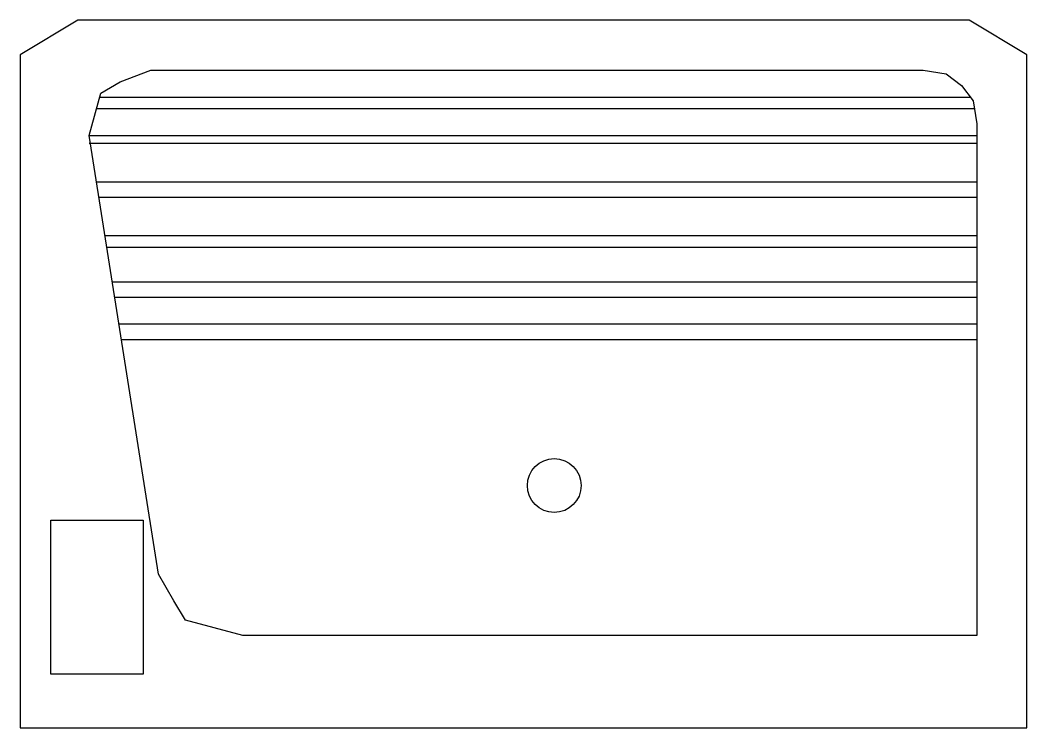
# Model space of a CAD drawing. Extents: x 0.011 to 0.782, y 0.003 to 0.544.
import ezdxf

# ---------------------------------------------------------------- set-up
doc = ezdxf.new("R2010")
doc.units = 0
doc.header["$MEASUREMENT"] = 0
doc.layers.get('0').update_dxf_attribs({"linetype": 'CONTINUOUS'})

msp = doc.modelspace()

# ---------------------------------------------------------------- linework, layer by layer
for points in [[(0.05553, 0.54439), (0.01139, 0.51789), (0.01139, 0.00265), (0.78232, 0.00265), (0.78232, 0.51789), (0.73818, 0.54439), (0.05553, 0.54439)], [(0.07238, 0.48551), (0.73891, 0.48551)], [(0.06997, 0.47667), (0.7421, 0.47667)], [(0.06436, 0.45606), (0.74406, 0.45606)], [(0.06436, 0.45018), (0.74406, 0.45018)], [(0.06993, 0.42073), (0.74406, 0.42073)], [(0.07179, 0.40896), (0.74406, 0.40896)], [(0.07612, 0.37951), (0.74406, 0.37951)], [(0.07783, 0.37068), (0.74406, 0.37068)], [(0.08201, 0.34418), (0.74406, 0.34418)], [(0.08387, 0.33241), (0.74406, 0.33241)], [(0.08712, 0.3118), (0.74406, 0.3118)], [(0.08898, 0.30002), (0.74406, 0.30002)]]:
    msp.add_lwpolyline(points)
for points in [[(0.06436, 0.45606), (0.07318, 0.48845), (0.08789, 0.49728), (0.11143, 0.50612), (0.70287, 0.50612), (0.72052, 0.50317), (0.73229, 0.49434), (0.74112, 0.48256), (0.74406, 0.4649), (0.74406, 0.07331), (0.18205, 0.07331), (0.13792, 0.08509), (0.12909, 0.09981), (0.11732, 0.12042)], [(0.03493, 0.16164), (0.10555, 0.16164), (0.10555, 0.04387), (0.03485, 0.04387)]]:
    msp.add_lwpolyline(points, close=True)
msp.add_circle((0.42039, 0.18814), 0.0206)

doc.saveas('drawing.dxf')
